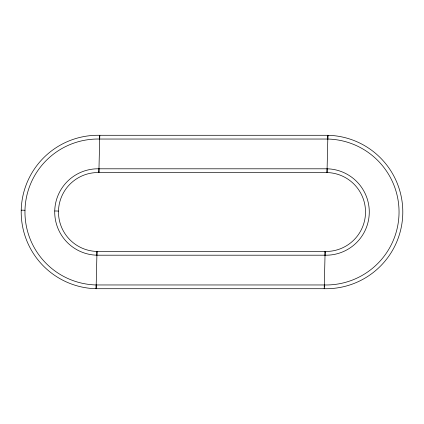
<?xml version="1.0" encoding="UTF-8"?>
<svg xmlns="http://www.w3.org/2000/svg" width="424" height="424" viewBox="0 0 424 424"><rect width="100%" height="100%" fill="white"/><g stroke="black" fill="none" stroke-linecap="round" stroke-linejoin="round"><path stroke-width="0.64" d="M325.118 255.2L96.9 255.2L96.953 252.285M98.919 171.762L98.972 168.8A43.211 43.211 0 0 0 54.733 210.967L58.491 211.057A39.459 39.459 0 0 1 98.882 172.557L99.778 135.288A76.739 76.739 0 0 0 21.221 210.161L24.979 210.251A72.981 72.981 0 0 1 99.688 139.04L99.735 136.093M327.863 136.109L327.81 139.04A72.981 72.981 0 0 1 399.021 213.749A72.981 72.981 0 0 1 324.312 284.96L324.281 287.011M327.068 170.814L327.1 168.8L98.882 168.8M96.142 287.732L96.19 284.96A72.981 72.981 0 0 1 24.979 210.251M327.058 171.365L327.047 171.731M325.081 252.269L325.028 255.2A43.211 43.211 0 0 0 369.267 213.034A43.211 43.211 0 0 0 327.1 168.8M99.741 136.024L99.762 135.394M324.312 288.712L96.1 288.712L96.99 251.443A39.459 39.459 0 0 1 58.491 211.057M327.863 136.035L327.89 135.394M327.9 135.288L327.01 172.557A39.459 39.459 0 0 1 365.509 212.943A39.459 39.459 0 0 1 325.118 251.448L324.222 288.712A76.739 76.739 0 0 0 402.779 213.839A76.739 76.739 0 0 0 327.9 135.288L99.688 135.288M96.953 252.169L96.974 251.554M98.919 171.847L98.914 172.091M327.042 171.9L327.026 172.42M325.081 252.169L325.102 251.554M324.259 288.103L324.238 288.58M96.126 288.294L96.115 288.58M99.688 139.04L327.9 139.04M98.882 172.557L327.1 172.557M96.9 251.443L325.118 251.443M96.1 284.96L324.312 284.96M96.9 255.2A43.211 43.211 0 0 1 54.733 210.967M96.1 288.712A76.739 76.739 0 0 1 21.221 210.161"/></g></svg>
